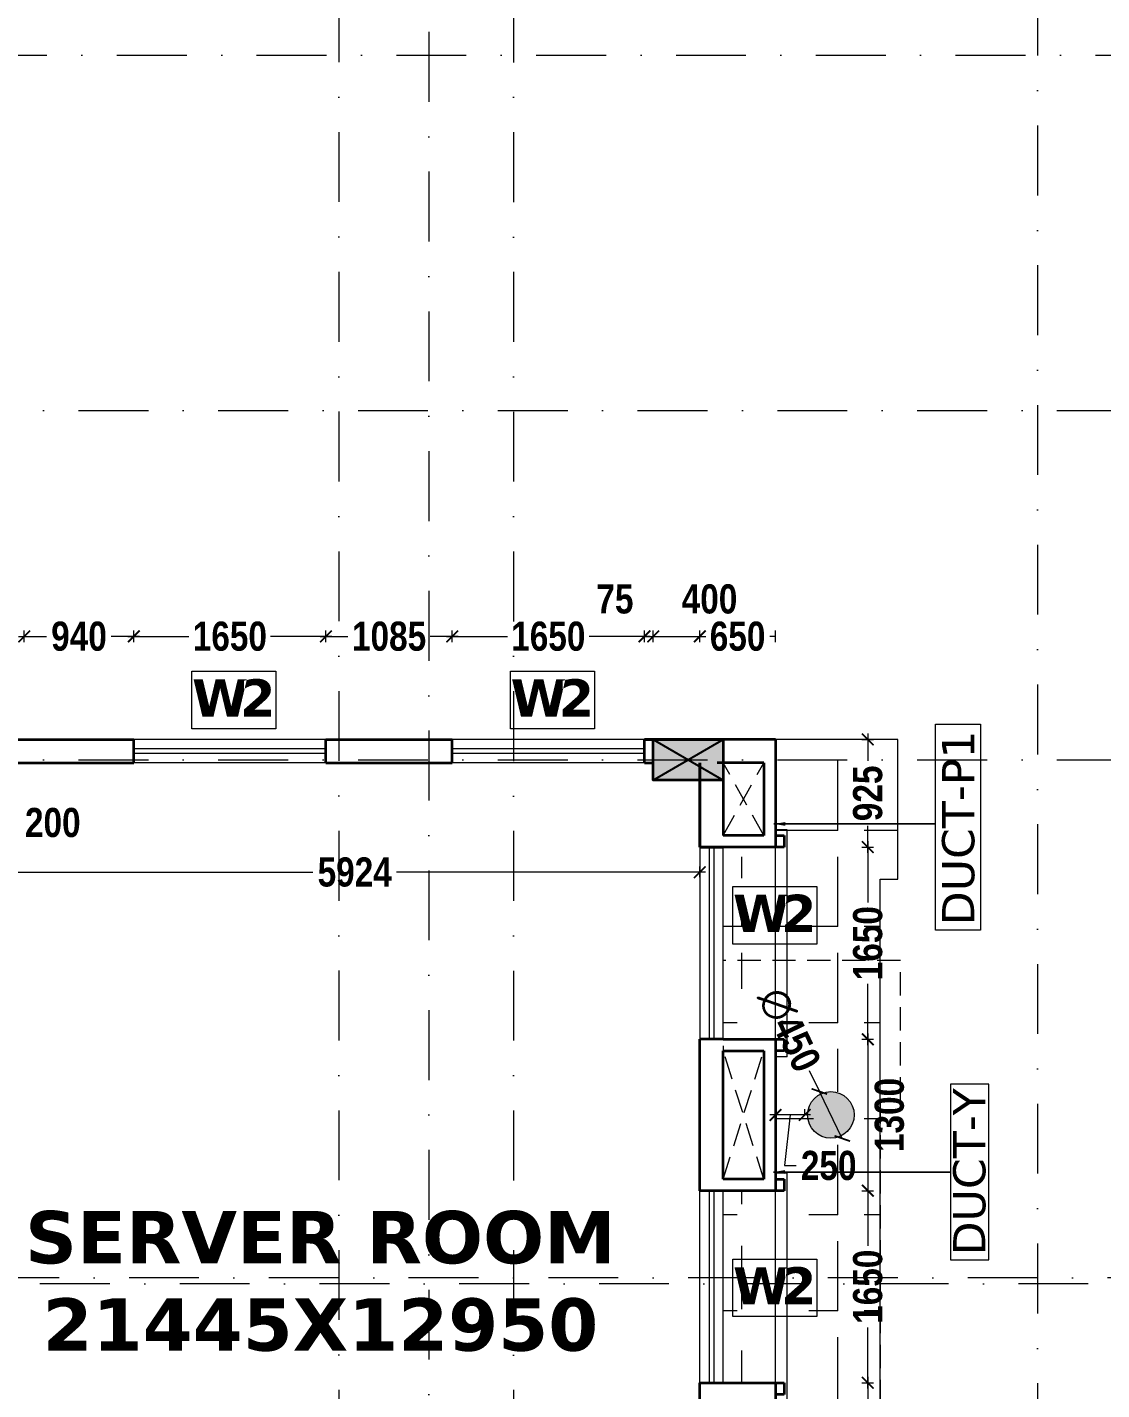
# Model space of a CAD drawing. Header units: millimetres. Extents: x -3092155 to 4513934, y -12317808 to 1850003.
# Drawn here: x -391008 to -381784, y -5727161 to -5715460 of the extents above; entities that cross this region are included whole.
import ezdxf

# ---------------------------------------------------------------- set-up
doc = ezdxf.new("R2010")
doc.units = ezdxf.units.MM
doc.header["$LTSCALE"] = 2
doc.header["$MEASUREMENT"] = 0
doc.header["$PDMODE"] = 34
doc.header["$PDSIZE"] = 500
for name, pattern in [('DASHDOT', [1, 0.5, -0.25, 0, -0.25]), ('DASHED2', [0.375, 0.25, -0.125]), ('HIDDEN', [0.375, 0.25, -0.125])]:
    doc.linetypes.add(name, pattern=pattern)
for name, color, linetype, lineweight in [('COL. R', 140, 'Continuous', 15), ('coloumn', 10, 'Continuous', 35), ('cornice', 12, 'Continuous', 25), ('D DIM', 250, 'Continuous', 9), ('DUCT', 37, 'Continuous', 35), ('glass', 5, 'Continuous', 15), ('GRID', 251, 'DASHDOT', 5), ('HAT', 42, 'Continuous', 5), ('PROJ', 251, 'HIDDEN', 5), ('SILL', 74, 'Continuous', 9), ('TEXT', 7, 'Continuous', 13), ('W2', 162, 'Continuous', 5)]:
    doc.layers.add(name, color=color, linetype=linetype, lineweight=lineweight)
doc.layers.add('DOT', color=7, linetype='DASHED2', lineweight=0, true_color=0x89067c)
doc.layers.add('duct text', color=7, linetype='Continuous', lineweight=5, true_color=0x30182a)
doc.styles.add('door', font='arial.ttf', dxfattribs={"height": 70})
doc.styles.add('INNER DIM', font='ARIALNB.TTF', dxfattribs={"height": 250})
doc.styles.add('style2', font='verdana.ttf')
doc.dimstyles.new('DOOR', dxfattribs={"dimtxt": 100, "dimasz": 100, "dimexe": 25, "dimexo": 50, "dimgap": 25, "dimtad": 0, "dimtih": 1, "dimtoh": 1, "dimdec": 0, "dimzin": 3, "dimdsep": 46, "dimtxsty": 'door', "dimblk": 'OBLIQUE', "dimcen": 200, "dimclrd": 256, "dimclre": 256, "dimclrt": 256, "dimadec": 0, "dimazin": 0, "dimtfac": 1, "dimtdec": 0, "dimtofl": 0, "dimtmove": 2, "dimatfit": 3, "dimfxl": 300, "dimfxlon": 1, "dimfrac": 1, "dimtolj": 1, "dimtzin": 0, "dimlwd": -1, "dimlwe": -1, "dimarcsym": 0})
doc.dimstyles.new('external final', dxfattribs={"dimscale": 0, "dimtxt": 250, "dimasz": 100, "dimexe": 50, "dimexo": 50, "dimgap": 50, "dimtad": 0, "dimdec": 0, "dimzin": 0, "dimdsep": 46, "dimtxsty": 'INNER DIM', "dimblk": 'ARCHTICK', "dimcen": 100, "dimdle": 50, "dimclrd": 256, "dimclre": 256, "dimclrt": 256, "dimadec": 0, "dimazin": 0, "dimtfac": 1, "dimtdec": 0, "dimtix": 1, "dimtmove": 1, "dimatfit": 3, "dimfxl": 50, "dimfxlon": 1, "dimtolj": 1, "dimtzin": 0, "dimlwd": -1, "dimlwe": -1, "dimarcsym": 1})
doc.dimstyles.new('INNER DIM', dxfattribs={"dimscale": 0, "dimtxt": 250, "dimasz": 100, "dimexe": 50, "dimexo": 50, "dimgap": 50, "dimtad": 0, "dimdec": 0, "dimzin": 0, "dimdsep": 46, "dimtxsty": 'INNER DIM', "dimblk": 'ARCHTICK', "dimcen": 100, "dimdle": 50, "dimclrd": 256, "dimclre": 256, "dimclrt": 256, "dimadec": 0, "dimazin": 0, "dimtfac": 1, "dimtdec": 0, "dimtix": 1, "dimtmove": 2, "dimatfit": 3, "dimfxl": 50, "dimfxlon": 1, "dimtolj": 1, "dimtzin": 0, "dimlwd": -1, "dimlwe": -1, "dimarcsym": 1})

# ---------------------------------------------------------------- blocks, each defined once
blk = doc.blocks.new('_ArchTick')
at = {"color": 0, "linetype": 'ByBlock', "const_width": 0.15}
blk.add_lwpolyline([(-0.5, -0.5), (0.5, 0.5)], dxfattribs=at)
blk = doc.blocks.new('*D619')
at = {"layer": 'D DIM', "ltscale": 100, "transparency": 16777216}
for p, q in [((-391084, -5720691), (-390842, -5720691)), ((-391034, -5720741), (-391034, -5720641)), ((-390044, -5720691), (-390287, -5720691)), ((-390094, -5720741), (-390094, -5720641))]:
    blk.add_line(p, q, dxfattribs=at)
at = {"layer": 'Defpoints', "color": 0, "lineweight": 50, "ltscale": 100, "transparency": 16777216}
for p in [(-390094, -5720691), (-391034, -5721576), (-390094, -5721576)]:
    blk.add_point(p, dxfattribs=at)
at = {"layer": 'D DIM', "ltscale": 100, "transparency": 16777216, "xscale": 100, "yscale": 100, "zscale": 100}
for p, rotation in [((-391034, -5720691), 180.0000124864395), ((-390094, -5720691), 1.248643952554069e-05)]:
    blk.add_blockref('_ArchTick', p, dxfattribs=dict(at, rotation=rotation))
at = {"layer": 'D DIM', "ltscale": 100, "transparency": 16777216, "insert": (-390564, -5720691), "char_height": 250, "attachment_point": 5, "rotation": 0, "style": 'INNER DIM'}
blk.add_mtext('\\A1;940', dxfattribs=at)
blk = doc.blocks.new('*D620')
at = {"layer": 'D DIM', "ltscale": 100, "transparency": 16777216}
for p, q in [((-390144, -5720691), (-389620, -5720691)), ((-390094, -5720741), (-390094, -5720641)), ((-388394, -5720691), (-388919, -5720691)), ((-388444, -5720741), (-388444, -5720641))]:
    blk.add_line(p, q, dxfattribs=at)
at = {"layer": 'Defpoints', "color": 0, "lineweight": 50, "ltscale": 100, "transparency": 16777216}
for p in [(-388444, -5720691), (-390094, -5721576), (-388444, -5721576)]:
    blk.add_point(p, dxfattribs=at)
at = {"layer": 'D DIM', "ltscale": 100, "transparency": 16777216, "xscale": 100, "yscale": 100, "zscale": 100}
for p, rotation in [((-390094, -5720691), 180.0000124864395), ((-388444, -5720691), 1.248643952554069e-05)]:
    blk.add_blockref('_ArchTick', p, dxfattribs=dict(at, rotation=rotation))
at = {"layer": 'D DIM', "ltscale": 100, "transparency": 16777216, "insert": (-389269, -5720691), "char_height": 250, "attachment_point": 5, "rotation": 0, "style": 'INNER DIM'}
blk.add_mtext('\\A1;1650', dxfattribs=at)
blk = doc.blocks.new('*D621')
at = {"layer": 'D DIM', "ltscale": 100, "transparency": 16777216}
for p, q in [((-388494, -5720691), (-388255, -5720691)), ((-388444, -5720741), (-388444, -5720641)), ((-387310, -5720691), (-387549, -5720691)), ((-387360, -5720741), (-387360, -5720641))]:
    blk.add_line(p, q, dxfattribs=at)
at = {"layer": 'Defpoints', "color": 0, "lineweight": 50, "ltscale": 100, "transparency": 16777216}
for p in [(-387360, -5720691), (-388444, -5721576), (-387360, -5721576)]:
    blk.add_point(p, dxfattribs=at)
at = {"layer": 'D DIM', "ltscale": 100, "transparency": 16777216, "xscale": 100, "yscale": 100, "zscale": 100}
for p, rotation in [((-388444, -5720691), 180.0000124864395), ((-387360, -5720691), 1.248643952554069e-05)]:
    blk.add_blockref('_ArchTick', p, dxfattribs=dict(at, rotation=rotation))
at = {"layer": 'D DIM', "ltscale": 100, "transparency": 16777216, "insert": (-387902, -5720691), "char_height": 250, "attachment_point": 5, "rotation": 0, "style": 'INNER DIM'}
blk.add_mtext('\\A1;1085', dxfattribs=at)
blk = doc.blocks.new('*D622')
at = {"layer": 'D DIM', "ltscale": 100, "transparency": 16777216}
for p, q in [((-387410, -5720691), (-386885, -5720691)), ((-387360, -5720741), (-387360, -5720641)), ((-385660, -5720691), (-386184, -5720691)), ((-385710, -5720741), (-385710, -5720641))]:
    blk.add_line(p, q, dxfattribs=at)
at = {"layer": 'Defpoints', "color": 0, "lineweight": 50, "ltscale": 100, "transparency": 16777216}
for p in [(-385710, -5720691), (-387360, -5721576), (-385710, -5721576)]:
    blk.add_point(p, dxfattribs=at)
at = {"layer": 'D DIM', "ltscale": 100, "transparency": 16777216, "xscale": 100, "yscale": 100, "zscale": 100}
for p, rotation in [((-387360, -5720691), 180.0000124864395), ((-385710, -5720691), 1.248643952554069e-05)]:
    blk.add_blockref('_ArchTick', p, dxfattribs=dict(at, rotation=rotation))
at = {"layer": 'D DIM', "ltscale": 100, "transparency": 16777216, "insert": (-386535, -5720691), "char_height": 250, "attachment_point": 5, "rotation": 0, "style": 'INNER DIM'}
blk.add_mtext('\\A1;1650', dxfattribs=at)
blk = doc.blocks.new('*D623')
at = {"layer": 'D DIM', "ltscale": 100, "transparency": 16777216}
for p, q in [((-385710, -5720741), (-385710, -5720641)), ((-385710, -5720691), (-385634, -5720691)), ((-385634, -5720741), (-385634, -5720641))]:
    blk.add_line(p, q, dxfattribs=at)
at = {"layer": 'Defpoints', "color": 0, "lineweight": 50, "ltscale": 100, "transparency": 16777216}
for p in [(-385634, -5720691), (-385710, -5721576), (-385634, -5721576)]:
    blk.add_point(p, dxfattribs=at)
at = {"layer": 'D DIM', "ltscale": 100, "transparency": 16777216, "insert": (-385963, -5720371), "char_height": 250, "attachment_point": 5, "rotation": 0, "style": 'INNER DIM'}
blk.add_mtext('\\A1;75', dxfattribs=at)
blk = doc.blocks.new('*D122')
at = {"layer": 'D DIM', "ltscale": 100, "transparency": 16777216}
for p, q in [((-385684, -5720691), (-385184, -5720691)), ((-385634, -5720741), (-385634, -5720641)), ((-385234, -5720741), (-385234, -5720641))]:
    blk.add_line(p, q, dxfattribs=at)
at = {"layer": 'Defpoints', "color": 0, "lineweight": 50, "ltscale": 100, "transparency": 16777216}
for p in [(-385234, -5720691), (-385634, -5721576), (-385234, -5721576)]:
    blk.add_point(p, dxfattribs=at)
at = {"layer": 'D DIM', "ltscale": 100, "transparency": 16777216, "xscale": 100, "yscale": 100, "zscale": 100}
for p, rotation in [((-385634, -5720691), 180.0000124864395), ((-385234, -5720691), 1.248643952554069e-05)]:
    blk.add_blockref('_ArchTick', p, dxfattribs=dict(at, rotation=rotation))
at = {"layer": 'D DIM', "ltscale": 100, "transparency": 16777216, "insert": (-385151, -5720371), "char_height": 250, "attachment_point": 5, "rotation": 0, "style": 'INNER DIM'}
blk.add_mtext('\\A1;400', dxfattribs=at)
blk = doc.blocks.new('TGTG')
at = {"layer": 'W2', "lineweight": 15, "ltscale": 0.1}
for p, q in [((-1113180, -7689732), (-1112460, -7689732)), ((-1113180, -7690226), (-1113180, -7689732)), ((-1112460, -7689732), (-1112460, -7690226)), ((-1112460, -7690226), (-1113180, -7690226))]:
    blk.add_line(p, q, dxfattribs=at)
at = {"layer": 'W2', "ltscale": 100, "insert": (-1113179, -7689802), "char_height": 320, "width": 715, "attachment_point": 1, "style": 'style2'}
blk.add_mtext('{\\fVerdana|b1|i0|c0|p34;\\T0.8;W2}', dxfattribs=at)
blk = doc.blocks.new('*D624')
at = {"layer": 'D DIM', "ltscale": 100, "transparency": 16777216}
for p, q in [((-383792, -5722451), (-383792, -5722976)), ((-383842, -5722501), (-383742, -5722501)), ((-383792, -5724201), (-383792, -5723676)), ((-383842, -5724151), (-383742, -5724151))]:
    blk.add_line(p, q, dxfattribs=at)
at = {"layer": 'Defpoints', "color": 0, "lineweight": 50, "ltscale": 100, "transparency": 16777216}
for p in [(-1109822, -5722501), (-384584, -5724151), (-383792, -5724151)]:
    blk.add_point(p, dxfattribs=at)
at = {"layer": 'D DIM', "ltscale": 100, "transparency": 16777216, "xscale": 100, "yscale": 100, "zscale": 100}
for p, rotation in [((-383792, -5722501), 90), ((-383792, -5724151), 270)]:
    blk.add_blockref('_ArchTick', p, dxfattribs=dict(at, rotation=rotation))
at = {"layer": 'D DIM', "ltscale": 100, "transparency": 16777216, "insert": (-383792, -5723326), "char_height": 250, "attachment_point": 5, "rotation": 90, "style": 'INNER DIM'}
blk.add_mtext('\\A1;1650', dxfattribs=at)
blk = doc.blocks.new('*D625')
at = {"layer": 'D DIM', "ltscale": 100, "transparency": 16777216}
for p, q in [((-383792, -5725401), (-383792, -5725926)), ((-383842, -5725451), (-383742, -5725451)), ((-383792, -5727151), (-383792, -5726626)), ((-383842, -5727101), (-383742, -5727101))]:
    blk.add_line(p, q, dxfattribs=at)
at = {"layer": 'Defpoints', "color": 0, "lineweight": 50, "ltscale": 100, "transparency": 16777216}
for p in [(-384584, -5725451), (-384584, -5727101), (-383792, -5727101)]:
    blk.add_point(p, dxfattribs=at)
at = {"layer": 'D DIM', "ltscale": 100, "transparency": 16777216, "xscale": 100, "yscale": 100, "zscale": 100}
for p, rotation in [((-383792, -5725451), 90), ((-383792, -5727101), 270)]:
    blk.add_blockref('_ArchTick', p, dxfattribs=dict(at, rotation=rotation))
at = {"layer": 'D DIM', "ltscale": 100, "transparency": 16777216, "insert": (-383792, -5726276), "char_height": 250, "attachment_point": 5, "rotation": 90, "style": 'INNER DIM'}
blk.add_mtext('\\A1;1650', dxfattribs=at)
blk = doc.blocks.new('*D730')
at = {"layer": 'D DIM', "ltscale": 100, "transparency": 16777216}
for p, q in [((1049, 411), (-438739, 411)), ((-438689, 361), (-438689, 461)), ((999, 361), (999, 461))]:
    blk.add_line(p, q, dxfattribs=at)
at = {"layer": 'Defpoints', "color": 0, "lineweight": 50, "ltscale": 100, "transparency": 16777216}
for p in [(-438689, 411), (999, 0), (-438689, -5723126)]:
    blk.add_point(p, dxfattribs=at)
at = {"layer": 'D DIM', "ltscale": 100, "transparency": 16777216, "xscale": 100, "yscale": 100, "zscale": 100, "rotation": 180}
blk.add_blockref('_ArchTick', (-438689, 411), dxfattribs=at)
at = {"layer": 'D DIM', "ltscale": 100, "transparency": 16777216, "xscale": 100, "yscale": 100, "zscale": 100}
blk.add_blockref('_ArchTick', (999, 411), dxfattribs=at)
at = {"layer": 'D DIM', "ltscale": 100, "transparency": 16777216, "insert": (1326, 835), "char_height": 250, "attachment_point": 5, "style": 'INNER DIM'}
blk.add_mtext('\\A1;439688', dxfattribs=at)
blk = doc.blocks.new('*D739')
at = {"layer": 'D DIM', "ltscale": 100, "transparency": 16777216}
for p, q in [((-391409, -5722716), (-391109, -5722716)), ((-391359, -5722766), (-391359, -5722666)), ((-391159, -5722766), (-391159, -5722666))]:
    blk.add_line(p, q, dxfattribs=at)
at = {"layer": 'Defpoints', "color": 0, "lineweight": 50, "ltscale": 100, "transparency": 16777216}
for p in [(-391159, -5722716), (-391159, -5722843), (-391359, -5722854)]:
    blk.add_point(p, dxfattribs=at)
at = {"layer": 'D DIM', "ltscale": 100, "transparency": 16777216, "xscale": 100, "yscale": 100, "zscale": 100, "rotation": 180}
blk.add_blockref('_ArchTick', (-391359, -5722716), dxfattribs=at)
at = {"layer": 'D DIM', "ltscale": 100, "transparency": 16777216, "xscale": 100, "yscale": 100, "zscale": 100}
blk.add_blockref('_ArchTick', (-391159, -5722716), dxfattribs=at)
at = {"layer": 'D DIM', "ltscale": 100, "transparency": 16777216, "insert": (-390789, -5722291), "char_height": 250, "attachment_point": 5, "style": 'INNER DIM'}
blk.add_mtext('\\A1;200', dxfattribs=at)
blk = doc.blocks.new('*D740')
at = {"layer": 'D DIM', "ltscale": 100, "transparency": 16777216}
for p, q in [((-391209, -5722716), (-388556, -5722716)), ((-391159, -5722766), (-391159, -5722666)), ((-385185, -5722716), (-387838, -5722716)), ((-385235, -5722759), (-385235, -5722666))]:
    blk.add_line(p, q, dxfattribs=at)
at = {"layer": 'Defpoints', "color": 0, "lineweight": 50, "ltscale": 100, "transparency": 16777216}
for p in [(-385235, -5722716), (-391159, -5722843), (-385235, -5722809)]:
    blk.add_point(p, dxfattribs=at)
at = {"layer": 'D DIM', "ltscale": 100, "transparency": 16777216, "xscale": 100, "yscale": 100, "zscale": 100, "rotation": 180}
blk.add_blockref('_ArchTick', (-391159, -5722716), dxfattribs=at)
at = {"layer": 'D DIM', "ltscale": 100, "transparency": 16777216, "xscale": 100, "yscale": 100, "zscale": 100}
blk.add_blockref('_ArchTick', (-385235, -5722716), dxfattribs=at)
at = {"layer": 'D DIM', "ltscale": 100, "transparency": 16777216, "insert": (-388197, -5722716), "char_height": 250, "attachment_point": 5, "style": 'INNER DIM'}
blk.add_mtext('\\A1;5924', dxfattribs=at)
blk = doc.blocks.new('*D882')
at = {"layer": 'D DIM', "ltscale": 100, "transparency": 16777216}
for p, q in [((-383792, -5727051), (-383792, -5727407)), ((-383842, -5727101), (-383742, -5727101)), ((-383792, -5728451), (-383792, -5728108)), ((-383842, -5728401), (-383742, -5728401))]:
    blk.add_line(p, q, dxfattribs=at)
at = {"layer": 'Defpoints', "color": 0, "lineweight": 50, "ltscale": 100, "transparency": 16777216}
for p in [(-384584, -5727101), (-383792, -5727101), (-384584, -5728401)]:
    blk.add_point(p, dxfattribs=at)
at = {"layer": 'D DIM', "ltscale": 100, "transparency": 16777216, "xscale": 100, "yscale": 100, "zscale": 100}
for p, rotation in [((-383792, -5727101), 90), ((-383792, -5728401), 270)]:
    blk.add_blockref('_ArchTick', p, dxfattribs=dict(at, rotation=rotation))
at = {"layer": 'D DIM', "ltscale": 100, "transparency": 16777216, "insert": (-383685, -5727758), "char_height": 250, "attachment_point": 5, "rotation": 90, "style": 'INNER DIM'}
blk.add_mtext('\\A1;1300', dxfattribs=at)
blk = doc.blocks.new('*D883')
at = {"layer": 'D DIM', "ltscale": 100, "transparency": 16777216}
for p, q in [((-383792, -5724101), (-383792, -5725501)), ((-383842, -5724151), (-383742, -5724151)), ((-383842, -5725451), (-383742, -5725451))]:
    blk.add_line(p, q, dxfattribs=at)
at = {"layer": 'Defpoints', "color": 0, "lineweight": 50, "ltscale": 100, "transparency": 16777216}
for p in [(-384584, -5724151), (-384584, -5725451), (-383792, -5725451)]:
    blk.add_point(p, dxfattribs=at)
at = {"layer": 'D DIM', "ltscale": 100, "transparency": 16777216, "xscale": 100, "yscale": 100, "zscale": 100}
for p, rotation in [((-383792, -5724151), 90), ((-383792, -5725451), 270)]:
    blk.add_blockref('_ArchTick', p, dxfattribs=dict(at, rotation=rotation))
at = {"layer": 'D DIM', "ltscale": 100, "transparency": 16777216, "insert": (-383606, -5724801), "char_height": 250, "attachment_point": 5, "rotation": 90, "style": 'INNER DIM'}
blk.add_mtext('\\A1;1300', dxfattribs=at)
blk = doc.blocks.new('*D884')
at = {"layer": 'D DIM', "ltscale": 100, "transparency": 16777216}
for p, q in [((-383792, -5721526), (-383792, -5721759)), ((-383842, -5721576), (-383742, -5721576)), ((-383792, -5722551), (-383792, -5722319)), ((-383842, -5722501), (-383742, -5722501))]:
    blk.add_line(p, q, dxfattribs=at)
at = {"layer": 'Defpoints', "color": 0, "lineweight": 50, "ltscale": 100, "transparency": 16777216}
for p in [(-384585, -5721576), (-383792, -5721576), (-384585, -5722501)]:
    blk.add_point(p, dxfattribs=at)
at = {"layer": 'D DIM', "ltscale": 100, "transparency": 16777216, "xscale": 100, "yscale": 100, "zscale": 100}
for p, rotation in [((-383792, -5721576), 90), ((-383792, -5722501), 270)]:
    blk.add_blockref('_ArchTick', p, dxfattribs=dict(at, rotation=rotation))
at = {"layer": 'D DIM', "ltscale": 100, "transparency": 16777216, "insert": (-383792, -5722039), "char_height": 250, "attachment_point": 5, "rotation": 90, "style": 'INNER DIM'}
blk.add_mtext('\\A1;925', dxfattribs=at)
blk = doc.blocks.new('*D885')
at = {"layer": 'D DIM', "ltscale": 100, "transparency": 16777216}
for p, q in [((-385234, -5720741), (-385234, -5720641)), ((-385234, -5720691), (-385185, -5720691)), ((-384585, -5720691), (-384634, -5720691)), ((-384585, -5720741), (-384585, -5720641))]:
    blk.add_line(p, q, dxfattribs=at)
at = {"layer": 'Defpoints', "color": 0, "lineweight": 50, "ltscale": 100, "transparency": 16777216}
for p in [(-385234, -5720691), (-384585, -5721576), (-385234, -5721926)]:
    blk.add_point(p, dxfattribs=at)
at = {"layer": 'D DIM', "ltscale": 100, "transparency": 16777216, "insert": (-384910, -5720691), "char_height": 250, "attachment_point": 5, "style": 'INNER DIM'}
blk.add_mtext('\\A1;650', dxfattribs=at)
blk = doc.blocks.new('*D564')
at = {"layer": 'D DIM', "ltscale": 100, "transparency": 16777216}
for p in [(-384295, -5724419), (-384011, -5725003)]:
    blk.add_line(p, (-384208, -5724599), dxfattribs=at)
at = {"layer": 'Defpoints', "color": 0, "lineweight": 50, "ltscale": 100, "transparency": 16777216}
for p in [(-384208, -5724599), (-384011, -5725003)]:
    blk.add_point(p, dxfattribs=at)
at = {"layer": 'D DIM', "ltscale": 100, "transparency": 16777216, "xscale": 100, "yscale": 100, "zscale": 100}
for p, rotation in [((-384208, -5724599), 295.961586774363), ((-384011, -5725003), 115.961586774363)]:
    blk.add_blockref('_ArchTick', p, dxfattribs=dict(at, rotation=rotation))
at = {"layer": 'D DIM', "ltscale": 100, "transparency": 16777216, "insert": (-384466, -5724069), "char_height": 250, "attachment_point": 5, "rotation": 295.9616, "style": 'INNER DIM'}
blk.add_mtext('\\A1;∅450', dxfattribs=at)
blk = doc.blocks.new('*D927')
at = {"layer": 'D DIM', "ltscale": 100, "transparency": 16777216}
for p, q in [((-384284, -5724801), (-384634, -5724801)), ((-384584, -5724801), (-384584, -5724751)), ((-384459, -5724801), (-384506, -5725236)), ((-384334, -5724801), (-384334, -5724751)), ((-384506, -5725236), (-384406, -5725236))]:
    blk.add_line(p, q, dxfattribs=at)
at = {"layer": 'Defpoints', "color": 0, "lineweight": 50, "ltscale": 100, "transparency": 16777216}
for p in [(-384584, -5724801), (-384584, -5724801), (-384334, -5724801)]:
    blk.add_point(p, dxfattribs=at)
at = {"layer": 'D DIM', "ltscale": 100, "transparency": 16777216, "xscale": 100, "yscale": 100, "zscale": 100, "rotation": 180}
blk.add_blockref('_ArchTick', (-384584, -5724801), dxfattribs=at)
at = {"layer": 'D DIM', "ltscale": 100, "transparency": 16777216, "xscale": 100, "yscale": 100, "zscale": 100}
blk.add_blockref('_ArchTick', (-384334, -5724801), dxfattribs=at)
at = {"layer": 'D DIM', "ltscale": 100, "transparency": 16777216, "insert": (-384128, -5725236), "char_height": 250, "attachment_point": 5, "style": 'INNER DIM'}
blk.add_mtext('\\A1;250', dxfattribs=at)
blk = doc.blocks.new('yhyjhr')
at = {"layer": 'COL. R', "ltscale": 100}
h = blk.add_hatch(color=256, dxfattribs=at)
h.set_gradient(color1=(0, 127, 255), color2=(41, 148, 255), one_color=1, tint=0.58)
h.paths.add_polyline_path([(-422317, -6086298, 1), (-421917, -6086298, 1)])
blk.add_circle((-422117, -6086298), 200, dxfattribs=at)
blk = doc.blocks.new('F.F')
at = {"layer": 'coloumn', "ltscale": 100}
blk.add_hatch(color=256, dxfattribs=at).paths.add_polyline_path([(-157655, -5874906), (-157655, -5875256), (-158255, -5875256), (-158255, -5874906)])
at = {"layer": 'coloumn', "lineweight": 25, "ltscale": 100}
for p, q in [((-158255, -5875256), (-157655, -5874906)), ((-158255, -5874906), (-157655, -5875256))]:
    blk.add_line(p, q, dxfattribs=at)
at = {"layer": 'coloumn', "ltscale": 100}
blk.add_lwpolyline([(-157655, -5874906), (-157655, -5875256), (-158255, -5875256), (-158255, -5874906)], close=True, dxfattribs=at)
blk = doc.blocks.new('ujuj')
at = {"layer": 'DUCT', "ltscale": 100}
for p, q in [((-427849, -5813156), (-427849, -5813081)), ((-427849, -5813081), (-427749, -5813081)), ((-427749, -5813081), (-427749, -5813156)), ((-426099, -5813156), (-426099, -5813081)), ((-426099, -5813081), (-425999, -5813081)), ((-425999, -5813081), (-425999, -5813156))]:
    blk.add_line(p, q, dxfattribs=at)
at = {"layer": 'PROJ', "ltscale": 250}
blk.add_line((-426099, -5813156), (-427749, -5813156), dxfattribs=at)
at = {"layer": 'SILL', "ltscale": 100}
for p, q in [((-425949, -5813056), (-427899, -5813056)), ((-427899, -5813056), (-427899, -5813156)), ((-426099, -5813156), (-427749, -5813156)), ((-425949, -5813056), (-425949, -5813156))]:
    blk.add_line(p, q, dxfattribs=at)
blk = doc.blocks.new('_Oblique')
at = {"color": 0, "linetype": 'ByBlock', "lineweight": -2}
blk.add_line((-0.5, -0.5), (0.5, 0.5), dxfattribs=at)
blk = doc.blocks.new('6yuj6kit')
at = {"layer": 'duct text', "ltscale": 0.1}
for points in [[(-94538, -5651801), (-94538, -5650032), (-94152, -5650032), (-94152, -5651801)], [(-94081, -5654632), (-94081, -5653124), (-94410, -5653124), (-94410, -5654632)]]:
    blk.add_lwpolyline(points, close=True, dxfattribs=at)
at = {"layer": 'duct text', "ltscale": 0.1, "char_height": 276.64, "width": 1547.24, "attachment_point": 5, "rotation": 90, "style": 'style2'}
for s, insert in [('\\pxt11;DUCT-P1', (-94341, -5650923)), ('\\pxt11;DUCT-Y', (-94246, -5653877))]:
    blk.add_mtext(s, dxfattribs=dict(at, insert=insert))
at = {"layer": 'duct text', "ltscale": 0.1}
for points in [[(-95926, -5650889), (-94537, -5650889), (-95926, -5650889)], [(-95929, -5653878), (-94410, -5653878), (-95929, -5653878)]]:
    blk.add_leader(points, dimstyle='DOOR', dxfattribs=at)

msp = doc.modelspace()

# ---------------------------------------------------------------- hatches: boundary and pattern name
at = {"layer": 'HAT', "ltscale": 100}
h = msp.add_hatch(dxfattribs=at)
h.set_pattern_fill('ANGLE', color=256, scale=3000, style=0)
h.set_pattern_definition([(180, (-832849.45, -16659), (0, 825), [600, -225]), (90, (-832849.45, -16659), (825, 5e-14), [600, -225])])
h.paths.add_polyline_path([(-383685.5, -5722776), (-383685.5, -5723475.7), (-385035.5, -5723475.7), (-385035.5, -5723401.2), (-385035.5, -5722501), (-384585.9, -5722501), (-384585.9, -5721576.2), (-383535.5, -5721576.2), (-383535.5, -5722776)])
h.paths.add_polyline_path([(-384297.7, -5722767.2), (-384913.9, -5722767.2), (-384913.9, -5723124.3), (-384297.7, -5723124.3)], flags=0)
h.paths.add_polyline_path([(-383685.5, -5731976.8), (-383685.5, -5732726.5), (-383535.5, -5732726.5), (-383535.5, -5733926.2), (-384585.9, -5733926.2), (-384585.9, -5733001), (-385035.5, -5733001), (-385035.5, -5731976.8)])
h.paths.add_polyline_path([(-383685.5, -5723475.7), (-383685.5, -5731976.8), (-385035.5, -5731976.8), (-385035.5, -5731351), (-384585.9, -5731351), (-384585.9, -5730051), (-385035.5, -5730051), (-385035.5, -5728401.2), (-384585.9, -5728401.2), (-384585.9, -5727101.2), (-385035.5, -5727101.2), (-385035.5, -5725451), (-384585.9, -5725451), (-384585.9, -5724151), (-385035.5, -5724151), (-385035.5, -5723475.7)])
h.paths.add_polyline_path([(-383861.4, -5730701, 1), (-384261.4, -5730701, 1)], flags=16)
h.paths.add_polyline_path([(-384913.9, -5731430.9), (-384913.9, -5731925), (-384193.3, -5731925), (-384193.3, -5731430.9)], flags=16)
h.paths.add_polyline_path([(-384193.3, -5729526.5), (-384193.3, -5729032.4), (-384913.9, -5729032.4), (-384913.9, -5729526.5)], flags=16)
h.paths.add_polyline_path([(-383861.4, -5727751, 1), (-384261.4, -5727751, 1)], flags=16)
h.paths.add_polyline_path([(-384297.7, -5726824.3), (-384297.7, -5726467.2), (-384913.9, -5726467.2), (-384913.9, -5726824.3)], flags=0)
h.paths.add_polyline_path([(-384297.7, -5725924.3), (-384297.7, -5725567.2), (-384913.9, -5725567.2), (-384913.9, -5725924.3)], flags=0)
h.paths.add_polyline_path([(-383861.4, -5724801, 1), (-384261.4, -5724801, 1)], flags=16)
h.paths.add_polyline_path([(-384297.3, -5724074.1), (-384297.3, -5723716.9), (-384913.5, -5723716.9), (-384913.5, -5724074.1)], flags=0)
h.paths.add_polyline_path([(-384226.9, -5722704.3), (-384988.6, -5722704.3), (-384988.6, -5723185.2), (-384226.9, -5723185.2)], flags=24)
h.paths.add_polyline_path([(-384219.8, -5723651.2), (-384994.9, -5723651.2), (-384994.9, -5724137.8), (-384219.8, -5724137.8)], flags=24)
h.paths.add_polyline_path([(-384220.2, -5725501.4), (-384995.3, -5725501.4), (-384995.3, -5725988.1), (-384220.2, -5725988.1)], flags=24)
h.paths.add_polyline_path([(-384226.9, -5726404.3), (-384988.6, -5726404.3), (-384988.6, -5726885.2), (-384226.9, -5726885.2)], flags=24)
h.paths.add_polyline_path([(-384114.5, -5729023), (-384948.2, -5729023), (-384948.2, -5729509.2), (-384114.5, -5729509.2)], flags=24)

# ---------------------------------------------------------------- linework, layer by layer
at = {"layer": 'DOT', "linetype": 'Continuous', "ltscale": 400}
for p, q in [((-383535.5, -5721576.2), (-384585.9, -5721576.2)), ((-383535.5, -5722776), (-383535.5, -5721576.2)), ((-383685.5, -5732726.5), (-383685.5, -5722776)), ((-383685.5, -5722776), (-383535.5, -5722776))]:
    msp.add_line(p, q, dxfattribs=at)
at = {"layer": 'DOT', "ltscale": 400}
for p, q in [((-384684.3, -5722401), (-385034.7, -5721776.2)), ((-385034.3, -5722401), (-384684.7, -5721776.2)), ((-383511.5, -5723475.7), (-385035.5, -5723475.7)), ((-383511.5, -5724675.5), (-383511.5, -5723475.7)), ((-385034.7, -5724207.6), (-385034.7, -5725407.4)), ((-384684.3, -5725351), (-385034.3, -5724251)), ((-385034.3, -5725351), (-384684.3, -5724251)), ((-383685.5, -5724675.5), (-383685.5, -5730777)), ((-383685.5, -5724675.5), (-383511.5, -5724675.5))]:
    msp.add_line(p, q, dxfattribs=at)
at = {"layer": 'DUCT', "ltscale": 100}
for p, q in [((-391774.2, -5721576.2), (-390094.3, -5721576.2)), ((-390094.3, -5721776.2), (-390094.3, -5721576.2)), ((-388444.3, -5721576.2), (-387359.6, -5721576.2)), ((-388444.3, -5721776.2), (-388444.3, -5721576.2)), ((-387359.6, -5721776.2), (-387359.6, -5721576.2)), ((-385709.6, -5721576.2), (-385634.7, -5721576.2)), ((-384584.7, -5721576.2), (-385709.6, -5721576.2)), ((-385709.6, -5721776.2), (-385709.6, -5721576.2)), ((-384584.7, -5721576.2), (-384584.7, -5722501.2)), ((-391774.2, -5721776.2), (-390094.3, -5721776.2)), ((-388444.3, -5721776.2), (-387359.6, -5721776.2)), ((-385709.6, -5721776.2), (-385634.7, -5721776.2)), ((-385234.7, -5722401.2), (-385234.7, -5721776.2)), ((-385234.7, -5721776.2), (-385234.7, -5722501.2)), ((-384684.7, -5721776.2), (-385084.7, -5721776.2)), ((-385034.7, -5721776.2), (-385034.7, -5722401.2)), ((-384684.7, -5721776.2), (-385034.7, -5721776.2)), ((-385034.7, -5721776.2), (-385034.7, -5722326.2)), ((-384684.7, -5721776.2), (-384684.7, -5722401.2)), ((-385234.7, -5721926.2), (-385234.7, -5722501.2)), ((-385234.7, -5722501.2), (-385234.7, -5722376.2)), ((-384684.7, -5722401.2), (-385034.7, -5722401.2)), ((-384584.7, -5722501.2), (-385234.7, -5722501.2)), ((-385234.7, -5722501.2), (-385034.7, -5722501.2)), ((-385234.7, -5725451), (-385234.7, -5724151.2)), ((-385034.7, -5724151.2), (-385234.7, -5724151.2)), ((-385034.3, -5724151), (-384584.3, -5724151.2)), ((-384584.3, -5724151.2), (-384584.3, -5725451)), ((-385034.7, -5725351), (-385034.7, -5724251)), ((-385034.7, -5724251), (-384684.3, -5724251.2)), ((-384684.3, -5724251.2), (-384684.3, -5725351)), ((-384684.3, -5725351), (-385034.7, -5725351)), ((-384584.3, -5725451), (-385234.7, -5725451)), ((-385234.7, -5728401.2), (-385234.7, -5727101.2)), ((-385234.7, -5727101.2), (-385034.7, -5727101.2)), ((-385034.3, -5727101), (-384584.3, -5727101.2)), ((-384584.3, -5727101.2), (-384584.3, -5728401))]:
    msp.add_line(p, q, dxfattribs=at)
at = {"layer": 'glass', "ltscale": 100}
for p, q in [((-388444.3, -5721656.2), (-390094.3, -5721656.2)), ((-385709.6, -5721656.2), (-387359.6, -5721656.2)), ((-388444.3, -5721696.2), (-390094.3, -5721696.2)), ((-385709.6, -5721696.2), (-387359.6, -5721696.2)), ((-385154.7, -5722501.2), (-385154.7, -5724151.2)), ((-385114.7, -5722501.2), (-385114.7, -5724151.2)), ((-385154.7, -5725451), (-385154.7, -5727101.2)), ((-385114.7, -5725451), (-385114.7, -5727101.2))]:
    msp.add_line(p, q, dxfattribs=at)
at = {"layer": 'GRID', "color": 5, "ltscale": 600}
for p, q in [((-387560.1, -5655495.3), (-387560.1, -5744297.3)), ((-388334.7, -5656355.8), (-388334.7, -5743439.1)), ((-386835.1, -5656356.7), (-386835.1, -5743438.2)), ((-382334.7, -5657499.4), (-382334.7, -5742293.2))]:
    msp.add_line(p, q, dxfattribs=at)
at = {"layer": 'GRID', "color": 6, "ltscale": 600}
for p, q in [((-461044.9, -5715701.2), (-366465.5, -5715701.2)), ((-460174.6, -5718751.2), (-367335.1, -5718751.2)), ((-460174.6, -5721751.2), (-367335.1, -5721751.2)), ((-367932.6, -5726200.5), (-458429.4, -5726200.5)), ((-365097.7, -5726251.2), (-461068.9, -5726251.2))]:
    msp.add_line(p, q, dxfattribs=at)
at = {"layer": 'SILL', "ltscale": 100}
for p, q in [((-388444.3, -5721576.2), (-390094.3, -5721576.2)), ((-385709.6, -5721576.2), (-387359.6, -5721576.2)), ((-388444.3, -5721776.2), (-390094.3, -5721776.2)), ((-385709.6, -5721776.2), (-387359.6, -5721776.2)), ((-385234.7, -5722501.2), (-385234.7, -5724151.2)), ((-385034.7, -5724151.2), (-385034.7, -5722501.2)), ((-385234.7, -5727101.2), (-385234.7, -5725451)), ((-385034.7, -5727101.2), (-385034.7, -5725451))]:
    msp.add_line(p, q, dxfattribs=at)

# ---------------------------------------------------------------- block references
at = {"layer": 'COL. R'}
msp.add_blockref('yhyjhr', (38007.7, 361497.2), dxfattribs=at)
at = {"layer": 'coloumn'}
msp.add_blockref('F.F', (-227379.8, 153330), dxfattribs=at)
at = {"layer": 'cornice', "color": 3, "lineweight": 50}
msp.add_blockref('6yuj6kit', (-288672.7, -71412.7), dxfattribs=at)
at = {"layer": 'cornice', "color": 3, "lineweight": 50, "rotation": 270}
for p in [(5428571.1, -6150250.3), (5428571.1, -6153200.6)]:
    msp.add_blockref('ujuj', p, dxfattribs=at)
at = {"layer": 'W2'}
for p in [(723585.5, 1968742.3), (726320.2, 1968742.3), (728229.6, 1966892.4), (728229.6, 1963693.5)]:
    msp.add_blockref('TGTG', p, dxfattribs=at)

# ---------------------------------------------------------------- texts
at = {"layer": 'TEXT', "ltscale": 0.1, "insert": (-388491.4, -5726229.4), "char_height": 450, "attachment_point": 5, "style": 'style2'}
msp.add_mtext('\\pxt11;{\\fVerdana|b1|i0|c0|p34;SERVER ROOM\\P21445X12950}', dxfattribs=at)

# ---------------------------------------------------------------- dimensions: what is measured, and where the dimension line sits
at = {"layer": 'D DIM', "ltscale": 100}
for base, p1, p2, dimstyle, picture, middle in [((-438689.1, 410.6), (998.8, 0), (-438689.1, -5723126.2), 'INNER DIM', '*D730', (1326.5, 835.2)), ((-391158.8, -5722715.6), (-391358.8, -5722854), (-391158.8, -5722842.6), 'INNER DIM', '*D739', (-390789, -5722291)), ((-384584.3, -5724801), (-384334.4, -5724801), (-384584.3, -5724801.1), 'external final', '*D927', (-384356, -5725235.8))]:
    dim = msp.add_linear_dim(base=base, p1=p1, p2=p2, dimstyle=dimstyle, override={"dimscale": 1}, dxfattribs=at)
    dim.commit()
    dim.dimension.update_dxf_attribs({"geometry": picture, "text_midpoint": middle, "dimtype": 160})
for base, p1, p2, angle, picture, middle in [((-385634.3, -5720691.1), (-385709.6, -5721576.2), (-385634.3, -5721576.2), 180.00001, '*D623', (-385962.9, -5720371)), ((-385234.3, -5720691.1), (-385634.3, -5721576.2), (-385234.3, -5721576.2), 180.00001, '*D122', (-385151.1, -5720371)), ((-383792.2, -5725451), (-384584.3, -5724151.2), (-384584.3, -5725451), 90, '*D883', (-383606.4, -5724801)), ((-383792.2, -5727101.2), (-384584.3, -5728401), (-384584.3, -5727101.2), 90, '*D882', (-383684.7, -5727757.6))]:
    dim = msp.add_linear_dim(base=base, p1=p1, p2=p2, angle=angle, dimstyle='INNER DIM', override={"dimscale": 1}, dxfattribs=at)
    dim.commit()
    dim.dimension.update_dxf_attribs({"geometry": picture, "text_midpoint": middle, "dimtype": 160})
for base, p1, p2, angle, picture, middle in [((-390094.3, -5720691.1), (-391034.3, -5721576.2), (-390094.3, -5721576.2), 180.00001, '*D619', (-390564.3, -5720691.1)), ((-388444.3, -5720691.1), (-390094.3, -5721576.2), (-388444.3, -5721576.2), 180.00001, '*D620', (-389269.3, -5720691.1)), ((-387359.6, -5720691.1), (-388444.3, -5721576.2), (-387359.6, -5721576.2), 180.00001, '*D621', (-387902, -5720691.1)), ((-385709.6, -5720691.1), (-387359.6, -5721576.2), (-385709.6, -5721576.2), 180.00001, '*D622', (-386534.6, -5720691.1)), ((-383792.2, -5721576.2), (-384584.7, -5722501.2), (-384584.7, -5721576.2), 90, '*D884', (-383792.2, -5722038.7)), ((-383791.8, -5724151.2), (-1109821.7, -5722501.2), (-384583.9, -5724151.2), 90, '*D624', (-383791.8, -5723326.2)), ((-383792.2, -5727101.2), (-384584.3, -5725451), (-384584.3, -5727101.2), 90, '*D625', (-383792.2, -5726276.1))]:
    dim = msp.add_linear_dim(base=base, p1=p1, p2=p2, angle=angle, dimstyle='INNER DIM', override={"dimscale": 1}, dxfattribs=at)
    dim.commit()
    dim.dimension.update_dxf_attribs({"geometry": picture, "text_midpoint": middle})
for base, p1, p2, picture, middle in [((-385234.3, -5720691.1), (-384584.7, -5721576.2), (-385234.3, -5721926.2), '*D885', (-384909.5, -5720691.1)), ((-385234.7, -5722715.6), (-391158.8, -5722842.6), (-385234.7, -5722809.4), '*D740', (-388196.8, -5722715.6))]:
    dim = msp.add_linear_dim(base=base, p1=p1, p2=p2, dimstyle='INNER DIM', override={"dimscale": 1}, dxfattribs=at)
    dim.commit()
    dim.dimension.update_dxf_attribs({"geometry": picture, "text_midpoint": middle})
dim = msp.add_diameter_dim_2p(p1=(-384010.9, -5725003.3), p2=(-384207.9, -5724598.7), dimstyle='external final', override={"dimscale": 1}, dxfattribs=at)
dim.commit()
dim.dimension.update_dxf_attribs({"geometry": '*D564', "text_midpoint": (-384465.7, -5724069.3)})

doc.saveas('drawing.dxf')
